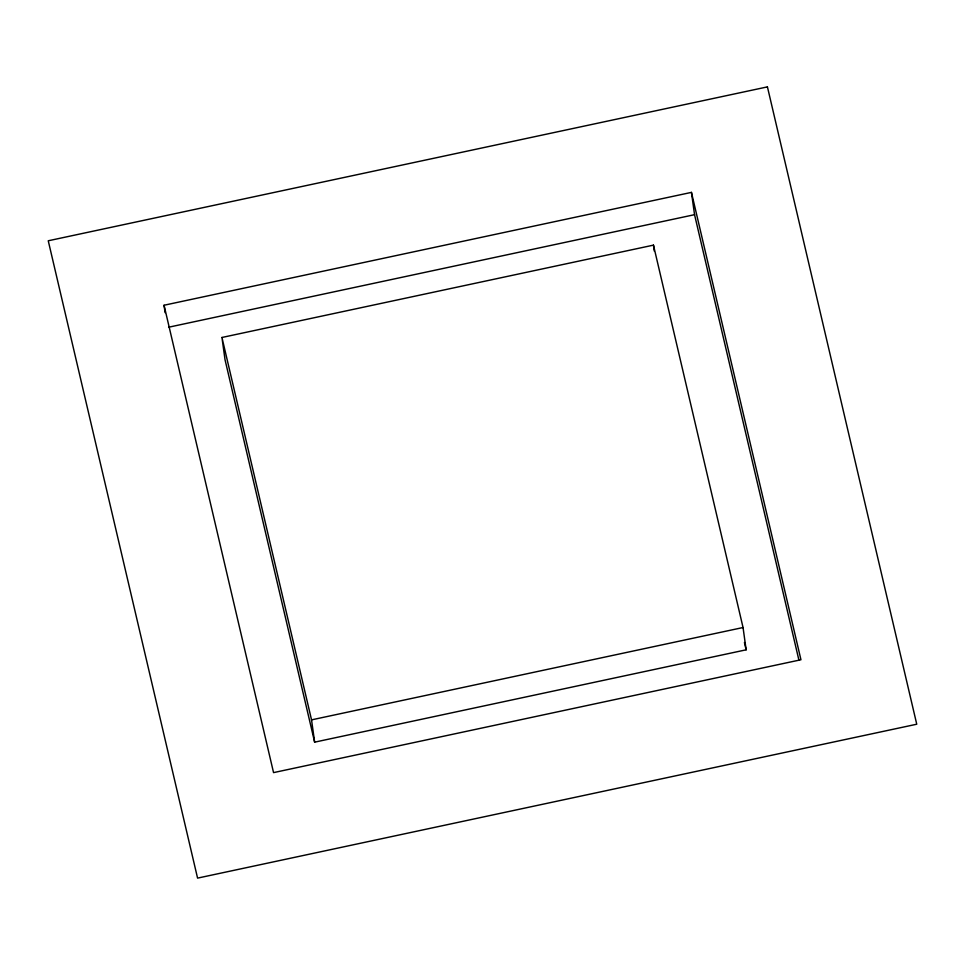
<?xml version="1.0" encoding="UTF-8"?>
<svg xmlns="http://www.w3.org/2000/svg" width="965" height="965" viewBox="0 0 965 965"><rect width="100%" height="100%" fill="white"/><g stroke="black" fill="none" stroke-linecap="round" stroke-linejoin="round"><path stroke-width="1.45" d="M164.05 305.242L691.447 192.385L800.95 659.758L273.553 772.615L164.05 305.242L165.075 312.672M168.622 327.219L694.547 214.676L691.447 192.385M221.95 337.473L653.462 245.134L743.05 627.527L746.138 649.819L314.638 742.157L225.038 359.764L221.95 337.473L311.538 719.866L314.638 742.157M311.538 719.866L743.05 627.527M694.547 214.676L798.899 660.072M744.425 642.497L746.138 649.819M653.462 245.134L654.282 251.081M767.428 86.886L48.25 240.78L197.572 878.114L916.75 724.22L767.428 86.886"/></g></svg>
